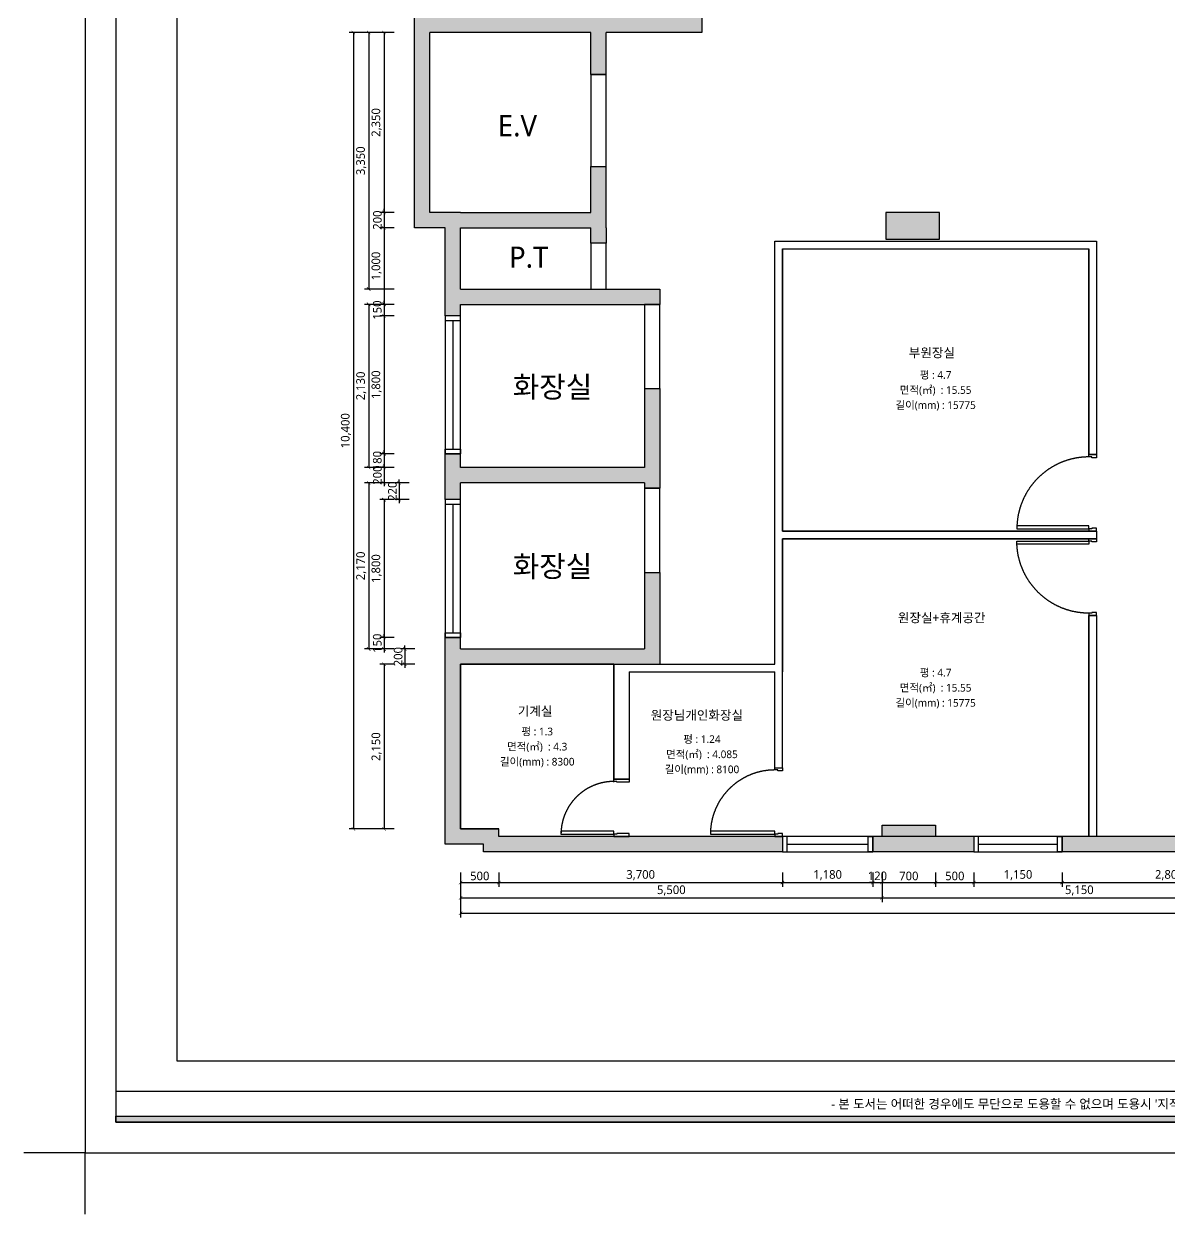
# Model space of a CAD drawing. Header units: metres. Extents: x 11578468 to 47831421, y -58341524 to -14256839.
# Drawn here: x 23747955 to 23762904, y -29115863 to -29100320 of the extents above; entities that cross this region are included whole.
import ezdxf
from ezdxf.enums import TextEntityAlignment as Align

# ---------------------------------------------------------------- set-up
doc = ezdxf.new("R2010")
doc.units = ezdxf.units.M
doc.header["$LTSCALE"] = 50
doc.header["$MEASUREMENT"] = 0
doc.linetypes.add('CEN', pattern=[62, 60, -1, 0, -1])
doc.linetypes.add('CENTER2', pattern=[28.575, 19.05, -3.175, 3.175, -3.175])
doc.layers.get('0').update_dxf_attribs({"linetype": 'CONTINUOUS'})
doc.layers.get('DEFPOINTS').update_dxf_attribs({"linetype": 'CONTINUOUS'})
for name, color, linetype in [('3.기호.계단선', 30, 'CONTINUOUS'), ('CEN', 250, 'CEN'), ('FORM(YOURNAME)-1', 1, 'CONTINUOUS'), ('FORM(YOURNAME)-11', 1, 'CONTINUOUS'), ('TEX', 7, 'CONTINUOUS'), ('wall', 3, 'CONTINUOUS'), ('WIN', 4, 'CONTINUOUS')]:
    doc.layers.add(name, color=color, linetype=linetype)
for name, color, linetype, lineweight in [('DIM', 7, 'CONTINUOUS', 15), ('ha', 8, 'CONTINUOUS', 5), ('wall2', 3, 'CONTINUOUS', 25)]:
    doc.layers.add(name, color=color, linetype=linetype, lineweight=lineweight)
doc.styles.add('JT1', font='malgun.ttf')
doc.styles.add('N 맑은고딕', font='malgun.ttf')
doc.styles.add('NEW 맑은고딕', font='malgun.ttf')
doc.styles.add('YOURNAME', font='malgun.ttf')
doc.styles.add('넥슨고딕', font='malgun.ttf')
doc.dimstyles.new('JJ IN 45', dxfattribs={"dimscale": 45, "dimtxt": 2.5, "dimasz": 1, "dimexe": 1.25, "dimexo": 1.5, "dimtad": 1, "dimdec": 6, "dimlunit": 6, "dimtxsty": 'N 맑은고딕', "dimblk": 'ARCHTICK', "dimcen": 2.5, "dimclrd": 256, "dimclre": 256, "dimclrt": 256, "dimadec": 0, "dimazin": 0, "dimtfac": 1, "dimtdec": 6, "dimtix": 1, "dimtmove": 0, "dimatfit": 3, "dimldrblk": 'ARCHTICK', "dimfxl": 1, "dimarcsym": 0})

# ---------------------------------------------------------------- blocks, each defined once
blk = doc.blocks.new('FORM-ELEVATION')
at = {"layer": 'FORM(YOURNAME)-11'}
h = blk.add_hatch(color=256, dxfattribs=at)
h.dxf.hatch_style = 1
h.paths.add_polyline_path([(-10309, 35708), (71691, 35708), (71691, 35508), (-10309, 35508)])
h.paths.add_polyline_path([(-10309, -21492), (71691, -21492), (71691, -21692), (-10309, -21692)])
at = {"layer": 'DEFPOINTS', "color": 158}
blk.add_line((62481, -20692), (-10309, -20692), dxfattribs=at)
blk.add_lwpolyline([(-10309, -21692), (71691, -21692), (71691, 35708), (-10309, 35708)], close=True, dxfattribs=at)
at = {"layer": 'DEFPOINTS'}
blk.add_lwpolyline([(-8309, 33708), (61071, 33708), (61071, -19692), (-8309, -19692)], close=True, dxfattribs=at)
at = {"layer": 'DEFPOINTS', "color": 1}
blk.add_lwpolyline([(-11309, -24692), (-11309, -22692), (-13309, -22692)], dxfattribs=at)
at = {"layer": 'FORM(YOURNAME)-11', "color": 250}
blk.add_lwpolyline([(-11309, -22692), (72691, -22692), (72691, 36708), (-11309, 36708)], close=True, dxfattribs=at)
at = {"layer": 'FORM(YOURNAME)-11'}
blk.add_lwpolyline([(-10309, -21492), (71691, -21492), (71691, -21692), (-10309, -21692)], close=True, dxfattribs=at)
at = {"layer": 'FORM(YOURNAME)-11', "color": 1, "style": 'YOURNAME'}
blk.add_text("- 본 도서는 어떠한 경우에도 무단으로 도용할 수 없으며 도용시 '지적재산권' 보호에 관한 법률에 의거, 법적 분쟁이 발생합니다.  또한 본 도서에 관한 모든 저작권은 당사에 있습니다. -", height=300, dxfattribs=at).set_placement((28146, -21092), align=Align.MIDDLE_CENTER)
at = {"layer": 'FORM(YOURNAME)-11', "color": 3, "style": 'YOURNAME'}
for tag, height, p in [('1', 451, (71041, -1219)), ('2', 451, (71041, -1863)), ('3', 451, (71041, -3150)), ('4', 451, (71041, -5081)), ('5', 515, (71041, -7398)), ('6', 515, (71041, -9650)), ('7', 515, (71041, -11903)), ('8', 515, (71041, -14155)), ('9', 515, (71041, -16408)), ('10', 515, (66791, -18596)), ('11', 515, (71041, -18660)), ('12', 515, (66791, -20848)), ('13', 515, (71041, -20848))]:
    blk.add_attdef(tag, text='', height=height, dxfattribs=at).set_placement(p, align=Align.MIDDLE_RIGHT)
blk = doc.blocks.new('*U356')
at = {"layer": 'WIN', "linetype": 'Continuous'}
blk.add_line((60, 100), (1120, 100), dxfattribs=at)
for points in [[(0, 0), (1180, 0), (1180, 200), (0, 200)], [(0, 0), (60, 0), (60, 200), (0, 200)], [(1180, 0), (1120, 0), (1120, 200), (1180, 200)]]:
    blk.add_lwpolyline(points, close=True, dxfattribs=at)
blk = doc.blocks.new('*U1959')
at = {"layer": 'WIN', "linetype": 'Continuous'}
blk.add_line((60, 100), (1090, 100), dxfattribs=at)
for points in [[(0, 0), (1150, 0), (1150, 200), (0, 200)], [(0, 0), (60, 0), (60, 200), (0, 200)], [(1150, 0), (1090, 0), (1090, 200), (1150, 200)]]:
    blk.add_lwpolyline(points, close=True, dxfattribs=at)
blk = doc.blocks.new('*U1961')
at = {"layer": 'WIN', "linetype": 'Continuous'}
blk.add_line((60, 100), (1740, 100), dxfattribs=at)
for points in [[(0, 0), (1800, 0), (1800, 200), (0, 200)], [(0, 0), (60, 0), (60, 200), (0, 200)], [(1800, 0), (1740, 0), (1740, 200), (1800, 200)]]:
    blk.add_lwpolyline(points, close=True, dxfattribs=at)
blk = doc.blocks.new('_ArchTick')
at = {"color": 0, "linetype": 'ByBlock', "const_width": 0.15}
blk.add_lwpolyline([(-0.5, -0.5), (0.5, 0.5)], dxfattribs=at)
blk = doc.blocks.new('*D366')
at = {"layer": 'DEFPOINTS', "color": 0, "transparency": 16777216}
for p in [(23725352, -29144857), (23725852, -29144857), (23725852, -29145057)]:
    blk.add_point(p, dxfattribs=at)
at = {"layer": 'DIM', "lineweight": -2, "transparency": 16777216}
for p, q in [((23725352, -29144924), (23725352, -29145113)), ((23725852, -29144924), (23725852, -29145113)), ((23725352, -29145057), (23725852, -29145057))]:
    blk.add_line(p, q, dxfattribs=at)
at = {"layer": 'DIM', "lineweight": -2, "transparency": 16777216, "xscale": 45, "yscale": 45, "zscale": 45, "rotation": 180}
blk.add_blockref('_ArchTick', (23725352, -29145057), dxfattribs=at)
at = {"layer": 'DIM', "lineweight": -2, "transparency": 16777216, "xscale": 45, "yscale": 45, "zscale": 45}
blk.add_blockref('_ArchTick', (23725852, -29145057), dxfattribs=at)
at = {"layer": 'DIM', "transparency": 16777216, "insert": (23725602, -29144971), "char_height": 112.5, "attachment_point": 5, "style": 'N 맑은고딕'}
blk.add_mtext('500', dxfattribs=at)
blk = doc.blocks.new('*D367')
at = {"layer": 'DEFPOINTS', "color": 0, "transparency": 16777216}
for p in [(23725852, -29144857), (23729552, -29144857), (23729552, -29145057)]:
    blk.add_point(p, dxfattribs=at)
at = {"layer": 'DIM', "lineweight": -2, "transparency": 16777216}
for p, q in [((23725852, -29144924), (23725852, -29145113)), ((23729552, -29144924), (23729552, -29145113)), ((23725852, -29145057), (23729552, -29145057))]:
    blk.add_line(p, q, dxfattribs=at)
at = {"layer": 'DIM', "lineweight": -2, "transparency": 16777216, "xscale": 45, "yscale": 45, "zscale": 45, "rotation": 180}
blk.add_blockref('_ArchTick', (23725852, -29145057), dxfattribs=at)
at = {"layer": 'DIM', "lineweight": -2, "transparency": 16777216, "xscale": 45, "yscale": 45, "zscale": 45}
blk.add_blockref('_ArchTick', (23729552, -29145057), dxfattribs=at)
at = {"layer": 'DIM', "transparency": 16777216, "insert": (23727702, -29144961), "char_height": 112.5, "attachment_point": 5, "style": 'N 맑은고딕'}
blk.add_mtext('3,700', dxfattribs=at)
blk = doc.blocks.new('*D368')
at = {"layer": 'DEFPOINTS', "color": 0, "transparency": 16777216}
for p in [(23729552, -29144857), (23730732, -29144857), (23730732, -29145057)]:
    blk.add_point(p, dxfattribs=at)
at = {"layer": 'DIM', "lineweight": -2, "transparency": 16777216}
for p, q in [((23729552, -29144924), (23729552, -29145113)), ((23730732, -29144924), (23730732, -29145113)), ((23729552, -29145057), (23730732, -29145057))]:
    blk.add_line(p, q, dxfattribs=at)
at = {"layer": 'DIM', "lineweight": -2, "transparency": 16777216, "xscale": 45, "yscale": 45, "zscale": 45, "rotation": 180}
blk.add_blockref('_ArchTick', (23729552, -29145057), dxfattribs=at)
at = {"layer": 'DIM', "lineweight": -2, "transparency": 16777216, "xscale": 45, "yscale": 45, "zscale": 45}
blk.add_blockref('_ArchTick', (23730732, -29145057), dxfattribs=at)
at = {"layer": 'DIM', "transparency": 16777216, "insert": (23730142, -29144961), "char_height": 112.5, "attachment_point": 5, "style": 'N 맑은고딕'}
blk.add_mtext('1,180', dxfattribs=at)
blk = doc.blocks.new('*D369')
at = {"layer": 'DEFPOINTS', "color": 0, "transparency": 16777216}
for p in [(23730732, -29144857), (23730852, -29144857), (23730852, -29145057)]:
    blk.add_point(p, dxfattribs=at)
at = {"layer": 'DIM', "lineweight": -2, "transparency": 16777216}
for p, q in [((23730732, -29144924), (23730732, -29145113)), ((23730852, -29144924), (23730852, -29145113)), ((23730732, -29145057), (23730687, -29145057)), ((23730732, -29145057), (23730852, -29145057)), ((23730852, -29145057), (23730897, -29145057))]:
    blk.add_line(p, q, dxfattribs=at)
at = {"layer": 'DIM', "lineweight": -2, "transparency": 16777216, "xscale": 45, "yscale": 45, "zscale": 45}
blk.add_blockref('_ArchTick', (23730732, -29145057), dxfattribs=at)
at = {"layer": 'DIM', "lineweight": -2, "transparency": 16777216, "xscale": 45, "yscale": 45, "zscale": 45, "rotation": 180}
blk.add_blockref('_ArchTick', (23730852, -29145057), dxfattribs=at)
at = {"layer": 'DIM', "transparency": 16777216, "insert": (23730792, -29144970), "char_height": 112.5, "attachment_point": 5, "style": 'N 맑은고딕'}
blk.add_mtext('120', dxfattribs=at)
blk = doc.blocks.new('*D370')
at = {"layer": 'DEFPOINTS', "color": 0, "transparency": 16777216}
for p in [(23730852, -29144857), (23731552, -29144857), (23731552, -29145057)]:
    blk.add_point(p, dxfattribs=at)
at = {"layer": 'DIM', "lineweight": -2, "transparency": 16777216}
for p, q in [((23730852, -29144924), (23730852, -29145113)), ((23731552, -29144924), (23731552, -29145113)), ((23730852, -29145057), (23731552, -29145057))]:
    blk.add_line(p, q, dxfattribs=at)
at = {"layer": 'DIM', "lineweight": -2, "transparency": 16777216, "xscale": 45, "yscale": 45, "zscale": 45, "rotation": 180}
blk.add_blockref('_ArchTick', (23730852, -29145057), dxfattribs=at)
at = {"layer": 'DIM', "lineweight": -2, "transparency": 16777216, "xscale": 45, "yscale": 45, "zscale": 45}
blk.add_blockref('_ArchTick', (23731552, -29145057), dxfattribs=at)
at = {"layer": 'DIM', "transparency": 16777216, "insert": (23731202, -29144971), "char_height": 112.5, "attachment_point": 5, "style": 'N 맑은고딕'}
blk.add_mtext('700', dxfattribs=at)
blk = doc.blocks.new('*D371')
at = {"layer": 'DEFPOINTS', "color": 0, "transparency": 16777216}
for p in [(23731552, -29144857), (23732052, -29144857), (23732052, -29145057)]:
    blk.add_point(p, dxfattribs=at)
at = {"layer": 'DIM', "lineweight": -2, "transparency": 16777216}
for p, q in [((23731552, -29144924), (23731552, -29145113)), ((23732052, -29144924), (23732052, -29145113)), ((23731552, -29145057), (23732052, -29145057))]:
    blk.add_line(p, q, dxfattribs=at)
at = {"layer": 'DIM', "lineweight": -2, "transparency": 16777216, "xscale": 45, "yscale": 45, "zscale": 45, "rotation": 180}
blk.add_blockref('_ArchTick', (23731552, -29145057), dxfattribs=at)
at = {"layer": 'DIM', "lineweight": -2, "transparency": 16777216, "xscale": 45, "yscale": 45, "zscale": 45}
blk.add_blockref('_ArchTick', (23732052, -29145057), dxfattribs=at)
at = {"layer": 'DIM', "transparency": 16777216, "insert": (23731802, -29144971), "char_height": 112.5, "attachment_point": 5, "style": 'N 맑은고딕'}
blk.add_mtext('500', dxfattribs=at)
blk = doc.blocks.new('*D372')
at = {"layer": 'DEFPOINTS', "color": 0, "transparency": 16777216}
for p in [(23732052, -29144857), (23733202, -29144857), (23733202, -29145057)]:
    blk.add_point(p, dxfattribs=at)
at = {"layer": 'DIM', "lineweight": -2, "transparency": 16777216}
for p, q in [((23732052, -29144924), (23732052, -29145113)), ((23733202, -29144924), (23733202, -29145113)), ((23732052, -29145057), (23733202, -29145057))]:
    blk.add_line(p, q, dxfattribs=at)
at = {"layer": 'DIM', "lineweight": -2, "transparency": 16777216, "xscale": 45, "yscale": 45, "zscale": 45, "rotation": 180}
blk.add_blockref('_ArchTick', (23732052, -29145057), dxfattribs=at)
at = {"layer": 'DIM', "lineweight": -2, "transparency": 16777216, "xscale": 45, "yscale": 45, "zscale": 45}
blk.add_blockref('_ArchTick', (23733202, -29145057), dxfattribs=at)
at = {"layer": 'DIM', "transparency": 16777216, "insert": (23732627, -29144961), "char_height": 112.5, "attachment_point": 5, "style": 'N 맑은고딕'}
blk.add_mtext('1,150', dxfattribs=at)
blk = doc.blocks.new('*D373')
at = {"layer": 'DEFPOINTS', "color": 0, "transparency": 16777216}
for p in [(23733202, -29144857), (23736002, -29144857), (23736002, -29145057)]:
    blk.add_point(p, dxfattribs=at)
at = {"layer": 'DIM', "lineweight": -2, "transparency": 16777216}
for p, q in [((23733202, -29144924), (23733202, -29145113)), ((23736002, -29144924), (23736002, -29145113)), ((23733202, -29145057), (23736002, -29145057))]:
    blk.add_line(p, q, dxfattribs=at)
at = {"layer": 'DIM', "lineweight": -2, "transparency": 16777216, "xscale": 45, "yscale": 45, "zscale": 45, "rotation": 180}
blk.add_blockref('_ArchTick', (23733202, -29145057), dxfattribs=at)
at = {"layer": 'DIM', "lineweight": -2, "transparency": 16777216, "xscale": 45, "yscale": 45, "zscale": 45}
blk.add_blockref('_ArchTick', (23736002, -29145057), dxfattribs=at)
at = {"layer": 'DIM', "transparency": 16777216, "insert": (23734602, -29144961), "char_height": 112.5, "attachment_point": 5, "style": 'N 맑은고딕'}
blk.add_mtext('2,800', dxfattribs=at)
blk = doc.blocks.new('*D380')
at = {"layer": 'DEFPOINTS', "color": 0, "transparency": 16777216}
for p in [(23725352, -29144857), (23730852, -29144857), (23730852, -29145257)]:
    blk.add_point(p, dxfattribs=at)
at = {"layer": 'DIM', "lineweight": -2, "transparency": 16777216}
for p, q in [((23725352, -29144924), (23725352, -29145313)), ((23730852, -29144924), (23730852, -29145313)), ((23725352, -29145257), (23730852, -29145257))]:
    blk.add_line(p, q, dxfattribs=at)
at = {"layer": 'DIM', "lineweight": -2, "transparency": 16777216, "xscale": 45, "yscale": 45, "zscale": 45, "rotation": 180}
blk.add_blockref('_ArchTick', (23725352, -29145257), dxfattribs=at)
at = {"layer": 'DIM', "lineweight": -2, "transparency": 16777216, "xscale": 45, "yscale": 45, "zscale": 45}
blk.add_blockref('_ArchTick', (23730852, -29145257), dxfattribs=at)
at = {"layer": 'DIM', "transparency": 16777216, "insert": (23728102, -29145161), "char_height": 112.5, "attachment_point": 5, "style": 'N 맑은고딕'}
blk.add_mtext('5,500', dxfattribs=at)
blk = doc.blocks.new('*D381')
at = {"layer": 'DEFPOINTS', "color": 0, "transparency": 16777216}
for p in [(23730852, -29144857), (23736002, -29144857), (23736002, -29145257)]:
    blk.add_point(p, dxfattribs=at)
at = {"layer": 'DIM', "lineweight": -2, "transparency": 16777216}
for p, q in [((23730852, -29144924), (23730852, -29145313)), ((23736002, -29144924), (23736002, -29145313)), ((23730852, -29145257), (23736002, -29145257))]:
    blk.add_line(p, q, dxfattribs=at)
at = {"layer": 'DIM', "lineweight": -2, "transparency": 16777216, "xscale": 45, "yscale": 45, "zscale": 45, "rotation": 180}
blk.add_blockref('_ArchTick', (23730852, -29145257), dxfattribs=at)
at = {"layer": 'DIM', "lineweight": -2, "transparency": 16777216, "xscale": 45, "yscale": 45, "zscale": 45}
blk.add_blockref('_ArchTick', (23736002, -29145257), dxfattribs=at)
at = {"layer": 'DIM', "transparency": 16777216, "insert": (23733427, -29145161), "char_height": 112.5, "attachment_point": 5, "style": 'N 맑은고딕'}
blk.add_mtext('5,150', dxfattribs=at)
blk = doc.blocks.new('*D384')
at = {"layer": 'DEFPOINTS', "color": 0, "transparency": 16777216}
for p in [(23725352, -29144857), (23745702, -29144857), (23745702, -29145457)]:
    blk.add_point(p, dxfattribs=at)
at = {"layer": 'DIM', "lineweight": -2, "transparency": 16777216}
for p, q in [((23725352, -29144924), (23725352, -29145513)), ((23745702, -29144924), (23745702, -29145513)), ((23725352, -29145457), (23745702, -29145457))]:
    blk.add_line(p, q, dxfattribs=at)
at = {"layer": 'DIM', "lineweight": -2, "transparency": 16777216, "xscale": 45, "yscale": 45, "zscale": 45, "rotation": 180}
blk.add_blockref('_ArchTick', (23725352, -29145457), dxfattribs=at)
at = {"layer": 'DIM', "lineweight": -2, "transparency": 16777216, "xscale": 45, "yscale": 45, "zscale": 45}
blk.add_blockref('_ArchTick', (23745702, -29145457), dxfattribs=at)
at = {"layer": 'DIM', "transparency": 16777216, "insert": (23735527, -29145361), "char_height": 112.5, "attachment_point": 5, "style": 'N 맑은고딕'}
blk.add_mtext('20,350', dxfattribs=at)
blk = doc.blocks.new('*D407')
at = {"layer": 'DEFPOINTS', "color": 0, "transparency": 16777216}
for p in [(23724552, -29133957), (23724352, -29136307), (23724552, -29136307)]:
    blk.add_point(p, dxfattribs=at)
at = {"layer": 'DIM', "lineweight": -2, "transparency": 16777216}
for p, q in [((23724485, -29133957), (23724296, -29133957)), ((23724352, -29133957), (23724352, -29136307)), ((23724485, -29136307), (23724296, -29136307))]:
    blk.add_line(p, q, dxfattribs=at)
at = {"layer": 'DIM', "lineweight": -2, "transparency": 16777216, "xscale": 45, "yscale": 45, "zscale": 45}
for p, rotation in [((23724352, -29133957), 90), ((23724352, -29136307), 270)]:
    blk.add_blockref('_ArchTick', p, dxfattribs=dict(at, rotation=rotation))
at = {"layer": 'DIM', "transparency": 16777216, "insert": (23724256, -29135132), "char_height": 112.5, "attachment_point": 5, "rotation": 90, "style": 'N 맑은고딕'}
blk.add_mtext('2,350', dxfattribs=at)
blk = doc.blocks.new('*D408')
at = {"layer": 'DEFPOINTS', "color": 0, "transparency": 16777216}
for p in [(23724552, -29136307), (23724352, -29136507), (23724552, -29136507)]:
    blk.add_point(p, dxfattribs=at)
at = {"layer": 'DIM', "lineweight": -2, "transparency": 16777216}
for p, q in [((23724485, -29136307), (23724296, -29136307)), ((23724352, -29136307), (23724352, -29136262)), ((23724352, -29136307), (23724352, -29136507)), ((23724485, -29136507), (23724296, -29136507)), ((23724352, -29136507), (23724352, -29136552))]:
    blk.add_line(p, q, dxfattribs=at)
at = {"layer": 'DIM', "lineweight": -2, "transparency": 16777216, "xscale": 45, "yscale": 45, "zscale": 45}
for p, rotation in [((23724352, -29136307), 270), ((23724352, -29136507), 90)]:
    blk.add_blockref('_ArchTick', p, dxfattribs=dict(at, rotation=rotation))
at = {"layer": 'DIM', "transparency": 16777216, "insert": (23724266, -29136407), "char_height": 112.5, "attachment_point": 5, "rotation": 90, "style": 'N 맑은고딕'}
blk.add_mtext('200', dxfattribs=at)
blk = doc.blocks.new('*D409')
at = {"layer": 'DEFPOINTS', "color": 0, "transparency": 16777216}
for p in [(23724552, -29136507), (23724352, -29137507), (23724552, -29137507)]:
    blk.add_point(p, dxfattribs=at)
at = {"layer": 'DIM', "lineweight": -2, "transparency": 16777216}
for p, q in [((23724485, -29136507), (23724296, -29136507)), ((23724352, -29136507), (23724352, -29137507)), ((23724485, -29137507), (23724296, -29137507))]:
    blk.add_line(p, q, dxfattribs=at)
at = {"layer": 'DIM', "lineweight": -2, "transparency": 16777216, "xscale": 45, "yscale": 45, "zscale": 45}
for p, rotation in [((23724352, -29136507), 90), ((23724352, -29137507), 270)]:
    blk.add_blockref('_ArchTick', p, dxfattribs=dict(at, rotation=rotation))
at = {"layer": 'DIM', "transparency": 16777216, "insert": (23724256, -29137007), "char_height": 112.5, "attachment_point": 5, "rotation": 90, "style": 'N 맑은고딕'}
blk.add_mtext('1,000', dxfattribs=at)
blk = doc.blocks.new('*D410')
at = {"layer": 'DEFPOINTS', "color": 0, "transparency": 16777216}
for p in [(23724552, -29137507), (23724352, -29137657), (23724552, -29137657)]:
    blk.add_point(p, dxfattribs=at)
at = {"layer": 'DIM', "lineweight": -2, "transparency": 16777216}
for p, q in [((23724485, -29137507), (23724296, -29137507)), ((23724352, -29137507), (23724352, -29137462)), ((23724352, -29137507), (23724352, -29137657)), ((23724485, -29137657), (23724296, -29137657)), ((23724352, -29137657), (23724352, -29137702))]:
    blk.add_line(p, q, dxfattribs=at)
at = {"layer": 'DIM', "lineweight": -2, "transparency": 16777216, "xscale": 45, "yscale": 45, "zscale": 45}
for p, rotation in [((23724352, -29137507), 270), ((23724352, -29137657), 90)]:
    blk.add_blockref('_ArchTick', p, dxfattribs=dict(at, rotation=rotation))
at = {"layer": 'DIM', "transparency": 16777216, "insert": (23724265, -29137582), "char_height": 112.5, "attachment_point": 5, "rotation": 90, "style": 'N 맑은고딕'}
blk.add_mtext('150', dxfattribs=at)
blk = doc.blocks.new('*D411')
at = {"layer": 'DEFPOINTS', "color": 0, "transparency": 16777216}
for p in [(23724552, -29137657), (23724352, -29139457), (23724552, -29139457)]:
    blk.add_point(p, dxfattribs=at)
at = {"layer": 'DIM', "lineweight": -2, "transparency": 16777216}
for p, q in [((23724485, -29137657), (23724296, -29137657)), ((23724352, -29137657), (23724352, -29139457)), ((23724485, -29139457), (23724296, -29139457))]:
    blk.add_line(p, q, dxfattribs=at)
at = {"layer": 'DIM', "lineweight": -2, "transparency": 16777216, "xscale": 45, "yscale": 45, "zscale": 45}
for p, rotation in [((23724352, -29137657), 90), ((23724352, -29139457), 270)]:
    blk.add_blockref('_ArchTick', p, dxfattribs=dict(at, rotation=rotation))
at = {"layer": 'DIM', "transparency": 16777216, "insert": (23724256, -29138557), "char_height": 112.5, "attachment_point": 5, "rotation": 90, "style": 'N 맑은고딕'}
blk.add_mtext('1,800', dxfattribs=at)
blk = doc.blocks.new('*D412')
at = {"layer": 'DEFPOINTS', "color": 0, "transparency": 16777216}
for p in [(23724552, -29139457), (23724352, -29139637), (23724552, -29139637)]:
    blk.add_point(p, dxfattribs=at)
at = {"layer": 'DIM', "lineweight": -2, "transparency": 16777216}
for p, q in [((23724352, -29139457), (23724352, -29139412)), ((23724485, -29139457), (23724296, -29139457)), ((23724352, -29139457), (23724352, -29139637)), ((23724485, -29139637), (23724296, -29139637)), ((23724352, -29139637), (23724352, -29139682))]:
    blk.add_line(p, q, dxfattribs=at)
at = {"layer": 'DIM', "lineweight": -2, "transparency": 16777216, "xscale": 45, "yscale": 45, "zscale": 45}
for p, rotation in [((23724352, -29139457), 270), ((23724352, -29139637), 90)]:
    blk.add_blockref('_ArchTick', p, dxfattribs=dict(at, rotation=rotation))
at = {"layer": 'DIM', "transparency": 16777216, "insert": (23724265, -29139547), "char_height": 112.5, "attachment_point": 5, "rotation": 90, "style": 'N 맑은고딕'}
blk.add_mtext('180', dxfattribs=at)
blk = doc.blocks.new('*D413')
at = {"layer": 'DEFPOINTS', "color": 0, "transparency": 16777216}
for p in [(23724552, -29139637), (23724352, -29139837), (23724552, -29139837)]:
    blk.add_point(p, dxfattribs=at)
at = {"layer": 'DIM', "lineweight": -2, "transparency": 16777216}
for p, q in [((23724485, -29139637), (23724296, -29139637)), ((23724352, -29139637), (23724352, -29139592)), ((23724352, -29139637), (23724352, -29139837)), ((23724485, -29139837), (23724296, -29139837)), ((23724352, -29139837), (23724352, -29139882))]:
    blk.add_line(p, q, dxfattribs=at)
at = {"layer": 'DIM', "lineweight": -2, "transparency": 16777216, "xscale": 45, "yscale": 45, "zscale": 45}
for p, rotation in [((23724352, -29139637), 270), ((23724352, -29139837), 90)]:
    blk.add_blockref('_ArchTick', p, dxfattribs=dict(at, rotation=rotation))
at = {"layer": 'DIM', "transparency": 16777216, "insert": (23724266, -29139737), "char_height": 112.5, "attachment_point": 5, "rotation": 90, "style": 'N 맑은고딕'}
blk.add_mtext('200', dxfattribs=at)
blk = doc.blocks.new('*D414')
at = {"layer": 'DEFPOINTS', "color": 0, "transparency": 16777216}
for p in [(23724748, -29139837), (23724548, -29140057), (23724748, -29140057)]:
    blk.add_point(p, dxfattribs=at)
at = {"layer": 'DIM', "lineweight": -2, "transparency": 16777216}
for p, q in [((23724680, -29139837), (23724492, -29139837)), ((23724548, -29139837), (23724548, -29139792)), ((23724548, -29139837), (23724548, -29140057)), ((23724680, -29140057), (23724492, -29140057)), ((23724548, -29140057), (23724548, -29140102))]:
    blk.add_line(p, q, dxfattribs=at)
at = {"layer": 'DIM', "lineweight": -2, "transparency": 16777216, "xscale": 45, "yscale": 45, "zscale": 45}
for p, rotation in [((23724548, -29139837), 270), ((23724548, -29140057), 90)]:
    blk.add_blockref('_ArchTick', p, dxfattribs=dict(at, rotation=rotation))
at = {"layer": 'DIM', "transparency": 16777216, "insert": (23724462, -29139947), "char_height": 112.5, "attachment_point": 5, "rotation": 90, "style": 'N 맑은고딕'}
blk.add_mtext('220', dxfattribs=at)
blk = doc.blocks.new('*D415')
at = {"layer": 'DEFPOINTS', "color": 0, "transparency": 16777216}
for p in [(23724552, -29140057), (23724352, -29141857), (23724552, -29141857)]:
    blk.add_point(p, dxfattribs=at)
at = {"layer": 'DIM', "lineweight": -2, "transparency": 16777216}
for p, q in [((23724485, -29140057), (23724296, -29140057)), ((23724352, -29140057), (23724352, -29141857)), ((23724485, -29141857), (23724296, -29141857))]:
    blk.add_line(p, q, dxfattribs=at)
at = {"layer": 'DIM', "lineweight": -2, "transparency": 16777216, "xscale": 45, "yscale": 45, "zscale": 45}
for p, rotation in [((23724352, -29140057), 90), ((23724352, -29141857), 270)]:
    blk.add_blockref('_ArchTick', p, dxfattribs=dict(at, rotation=rotation))
at = {"layer": 'DIM', "transparency": 16777216, "insert": (23724256, -29140957), "char_height": 112.5, "attachment_point": 5, "rotation": 90, "style": 'N 맑은고딕'}
blk.add_mtext('1,800', dxfattribs=at)
blk = doc.blocks.new('*D416')
at = {"layer": 'DEFPOINTS', "color": 0, "transparency": 16777216}
for p in [(23724552, -29141857), (23724352, -29142007), (23724552, -29142007)]:
    blk.add_point(p, dxfattribs=at)
at = {"layer": 'DIM', "lineweight": -2, "transparency": 16777216}
for p, q in [((23724485, -29141857), (23724296, -29141857)), ((23724352, -29141857), (23724352, -29141812)), ((23724352, -29141857), (23724352, -29142007)), ((23724485, -29142007), (23724296, -29142007)), ((23724352, -29142007), (23724352, -29142052))]:
    blk.add_line(p, q, dxfattribs=at)
at = {"layer": 'DIM', "lineweight": -2, "transparency": 16777216, "xscale": 45, "yscale": 45, "zscale": 45}
for p, rotation in [((23724352, -29141857), 270), ((23724352, -29142007), 90)]:
    blk.add_blockref('_ArchTick', p, dxfattribs=dict(at, rotation=rotation))
at = {"layer": 'DIM', "transparency": 16777216, "insert": (23724265, -29141932), "char_height": 112.5, "attachment_point": 5, "rotation": 90, "style": 'N 맑은고딕'}
blk.add_mtext('150', dxfattribs=at)
blk = doc.blocks.new('*D417')
at = {"layer": 'DEFPOINTS', "color": 0, "transparency": 16777216}
for p in [(23724823, -29142007), (23724623, -29142207), (23724823, -29142207)]:
    blk.add_point(p, dxfattribs=at)
at = {"layer": 'DIM', "lineweight": -2, "transparency": 16777216}
for p, q in [((23724755, -29142007), (23724567, -29142007)), ((23724623, -29142007), (23724623, -29141962)), ((23724623, -29142007), (23724623, -29142207)), ((23724755, -29142207), (23724567, -29142207)), ((23724623, -29142207), (23724623, -29142252))]:
    blk.add_line(p, q, dxfattribs=at)
at = {"layer": 'DIM', "lineweight": -2, "transparency": 16777216, "xscale": 45, "yscale": 45, "zscale": 45}
for p, rotation in [((23724623, -29142007), 270), ((23724623, -29142207), 90)]:
    blk.add_blockref('_ArchTick', p, dxfattribs=dict(at, rotation=rotation))
at = {"layer": 'DIM', "transparency": 16777216, "insert": (23724537, -29142107), "char_height": 112.5, "attachment_point": 5, "rotation": 90, "style": 'N 맑은고딕'}
blk.add_mtext('200', dxfattribs=at)
blk = doc.blocks.new('*D418')
at = {"layer": 'DEFPOINTS', "color": 0, "transparency": 16777216}
for p in [(23724552, -29142207), (23724352, -29144357), (23724552, -29144357)]:
    blk.add_point(p, dxfattribs=at)
at = {"layer": 'DIM', "lineweight": -2, "transparency": 16777216}
for p, q in [((23724485, -29142207), (23724296, -29142207)), ((23724352, -29142207), (23724352, -29144357)), ((23724485, -29144357), (23724296, -29144357))]:
    blk.add_line(p, q, dxfattribs=at)
at = {"layer": 'DIM', "lineweight": -2, "transparency": 16777216, "xscale": 45, "yscale": 45, "zscale": 45}
for p, rotation in [((23724352, -29142207), 90), ((23724352, -29144357), 270)]:
    blk.add_blockref('_ArchTick', p, dxfattribs=dict(at, rotation=rotation))
at = {"layer": 'DIM', "transparency": 16777216, "insert": (23724256, -29143282), "char_height": 112.5, "attachment_point": 5, "rotation": 90, "style": 'N 맑은고딕'}
blk.add_mtext('2,150', dxfattribs=at)
blk = doc.blocks.new('*D419')
at = {"layer": 'DEFPOINTS', "color": 0, "transparency": 16777216}
for p in [(23724552, -29133957), (23724152, -29137307), (23724552, -29137307)]:
    blk.add_point(p, dxfattribs=at)
at = {"layer": 'DIM', "lineweight": -2, "transparency": 16777216}
for p, q in [((23724485, -29133957), (23724096, -29133957)), ((23724152, -29133957), (23724152, -29137307)), ((23724485, -29137307), (23724096, -29137307))]:
    blk.add_line(p, q, dxfattribs=at)
at = {"layer": 'DIM', "lineweight": -2, "transparency": 16777216, "xscale": 45, "yscale": 45, "zscale": 45}
for p, rotation in [((23724152, -29133957), 90), ((23724152, -29137307), 270)]:
    blk.add_blockref('_ArchTick', p, dxfattribs=dict(at, rotation=rotation))
at = {"layer": 'DIM', "transparency": 16777216, "insert": (23724056, -29135632), "char_height": 112.5, "attachment_point": 5, "rotation": 90, "style": 'N 맑은고딕'}
blk.add_mtext('3,350', dxfattribs=at)
blk = doc.blocks.new('*D420')
at = {"layer": 'DEFPOINTS', "color": 0, "transparency": 16777216}
for p in [(23724552, -29137507), (23724152, -29139637), (23724552, -29139637)]:
    blk.add_point(p, dxfattribs=at)
at = {"layer": 'DIM', "lineweight": -2, "transparency": 16777216}
for p, q in [((23724485, -29137507), (23724096, -29137507)), ((23724152, -29137507), (23724152, -29139637)), ((23724485, -29139637), (23724096, -29139637))]:
    blk.add_line(p, q, dxfattribs=at)
at = {"layer": 'DIM', "lineweight": -2, "transparency": 16777216, "xscale": 45, "yscale": 45, "zscale": 45}
for p, rotation in [((23724152, -29137507), 90), ((23724152, -29139637), 270)]:
    blk.add_blockref('_ArchTick', p, dxfattribs=dict(at, rotation=rotation))
at = {"layer": 'DIM', "transparency": 16777216, "insert": (23724056, -29138572), "char_height": 112.5, "attachment_point": 5, "rotation": 90, "style": 'N 맑은고딕'}
blk.add_mtext('2,130', dxfattribs=at)
blk = doc.blocks.new('*D421')
at = {"layer": 'DEFPOINTS', "color": 0, "transparency": 16777216}
for p in [(23724548, -29139837), (23724152, -29142007), (23724552, -29142007)]:
    blk.add_point(p, dxfattribs=at)
at = {"layer": 'DIM', "lineweight": -2, "transparency": 16777216}
for p, q in [((23724480, -29139837), (23724096, -29139837)), ((23724152, -29139837), (23724152, -29142007)), ((23724485, -29142007), (23724096, -29142007))]:
    blk.add_line(p, q, dxfattribs=at)
at = {"layer": 'DIM', "lineweight": -2, "transparency": 16777216, "xscale": 45, "yscale": 45, "zscale": 45}
for p, rotation in [((23724152, -29139837), 90), ((23724152, -29142007), 270)]:
    blk.add_blockref('_ArchTick', p, dxfattribs=dict(at, rotation=rotation))
at = {"layer": 'DIM', "transparency": 16777216, "insert": (23724056, -29140922), "char_height": 112.5, "attachment_point": 5, "rotation": 90, "style": 'N 맑은고딕'}
blk.add_mtext('2,170', dxfattribs=at)
blk = doc.blocks.new('*D422')
at = {"layer": 'DEFPOINTS', "color": 0, "transparency": 16777216}
for p in [(23724534, -29133957), (23723952, -29144357), (23724552, -29144357)]:
    blk.add_point(p, dxfattribs=at)
at = {"layer": 'DIM', "lineweight": -2, "transparency": 16777216}
for p, q in [((23724466, -29133957), (23723896, -29133957)), ((23723952, -29133957), (23723952, -29144357)), ((23724485, -29144357), (23723896, -29144357))]:
    blk.add_line(p, q, dxfattribs=at)
at = {"layer": 'DIM', "lineweight": -2, "transparency": 16777216, "xscale": 45, "yscale": 45, "zscale": 45}
for p, rotation in [((23723952, -29133957), 90), ((23723952, -29144357), 270)]:
    blk.add_blockref('_ArchTick', p, dxfattribs=dict(at, rotation=rotation))
at = {"layer": 'DIM', "transparency": 16777216, "insert": (23723856, -29139157), "char_height": 112.5, "attachment_point": 5, "rotation": 90, "style": 'N 맑은고딕'}
blk.add_mtext('10,400', dxfattribs=at)
blk = doc.blocks.new('*U611')
at = {"layer": 'WIN', "linetype": 'Continuous', "transparency": 33554687}
for points in [[(30, 890), (30, 200), (70, 200), (70, 890)], [(0, 200), (0, 0), (40, 0), (40, 160), (30, 160), (30, 200)], [(750, 200), (750, 0), (710, 0), (710, 160), (720, 160), (720, 200)]]:
    blk.add_lwpolyline(points, close=True, dxfattribs=at)
at = {"layer": 'WIN', "linetype": 'CENTER2', "ltscale": 20, "transparency": 33554687}
blk.add_arc((30, 200), 690, 0, 90, dxfattribs=at)
blk = doc.blocks.new('*U778')
at = {"layer": 'WIN', "linetype": 'Continuous', "transparency": 33554687}
for points in [[(30, 1140), (30, 200), (70, 200), (70, 1140)], [(0, 200), (0, 100), (40, 100), (40, 160), (30, 160), (30, 200)], [(1000, 200), (1000, 100), (960, 100), (960, 160), (970, 160), (970, 200)]]:
    blk.add_lwpolyline(points, close=True, dxfattribs=at)
at = {"layer": 'WIN', "linetype": 'CENTER2', "ltscale": 20, "transparency": 33554687}
blk.add_arc((30, 200), 940, 0, 90, dxfattribs=at)
blk = doc.blocks.new('*U779')
at = {"layer": 'WIN', "linetype": 'Continuous', "transparency": 33554687}
for points in [[(30, 1040), (30, 200), (70, 200), (70, 1040)], [(0, 200), (0, 100), (40, 100), (40, 160), (30, 160), (30, 200)], [(900, 200), (900, 100), (860, 100), (860, 160), (870, 160), (870, 200)]]:
    blk.add_lwpolyline(points, close=True, dxfattribs=at)
at = {"layer": 'WIN', "linetype": 'CENTER2', "ltscale": 20, "transparency": 33554687}
blk.add_arc((30, 200), 840, 0, 90, dxfattribs=at)
blk = doc.blocks.new('sdagdgds')
at = {"layer": 'ha', "transparency": 33554687}
h = blk.add_hatch(color=256, dxfattribs=at)
h.dxf.hatch_style = 1
h.paths.add_polyline_path([(23725502, -29128457), (23728302, -29128457), (23728302, -29132607), (23728502, -29132607), (23728502, -29128257), (23728302, -29128257), (23725302, -29128257), (23725302, -29132557), (23725502, -29132557)])
h.paths.add_polyline_path([(23728502, -29133657), (23728302, -29133657), (23728302, -29133757), (23725502, -29133757), (23725502, -29133657), (23725302, -29133657), (23725302, -29133757), (23724848.0976572, -29133757), (23724752, -29133757), (23724752, -29136507), (23725152, -29136507), (23725152, -29137657), (23725352, -29137657), (23725352, -29137507), (23727752, -29137507), (23727952, -29137507), (23727952, -29137307), (23725352, -29137307), (23725352, -29136507), (23727052, -29136507), (23727052, -29136707), (23727252, -29136707), (23727252, -29136507), (23727252, -29135757), (23727252, -29135707), (23727052, -29135707), (23727052, -29135757), (23727052, -29136307), (23725352, -29136307), (23724952, -29136307), (23724952, -29133957), (23727052, -29133957), (23727052, -29134507), (23727252, -29134507), (23727252, -29133957), (23728502, -29133957)])
h.paths.add_polyline_path([(23727952, -29138607), (23727752, -29138607), (23727752, -29139637), (23725352, -29139637), (23725352, -29139457), (23725152, -29139457), (23725152, -29140057), (23725352, -29140057), (23725352, -29139837), (23727752, -29139837), (23727752, -29139907), (23727952, -29139907), (23727952, -29139837)])
h.paths.add_polyline_path([(23727952, -29141007), (23727752, -29141007), (23727752, -29142007), (23725352, -29142007), (23725352, -29141857), (23725152, -29141857), (23725152, -29144557), (23725652, -29144557), (23725652, -29144657), (23729552, -29144657), (23729552, -29144457), (23725852, -29144457), (23725852, -29144357), (23725352, -29144357), (23725352, -29142207), (23727952, -29142207)])
h.paths.add_polyline_path([(23731552, -29144307), (23730852, -29144307), (23730852, -29144457), (23730732, -29144457), (23730732, -29144657), (23732052, -29144657), (23732052, -29144457), (23731552, -29144457)])
h.paths.add_polyline_path([(23739502, -29144457), (23736702, -29144457), (23736702, -29144307), (23736002, -29144307), (23736002, -29144457), (23733202, -29144457), (23733202, -29144657), (23739502, -29144657)])
h.paths.add_polyline_path([(23745902, -29143307), (23745702, -29143307), (23745702, -29144457), (23744702, -29144457), (23744702, -29144307), (23744002, -29144307), (23744002, -29144457), (23743102, -29144457), (23743102, -29144657), (23745902, -29144657)])
h.paths.add_polyline_path([(23745902, -29133157), (23745702, -29133157), (23745702, -29139657), (23745902, -29139657)])
h.paths.add_polyline_path([(23745902, -29140857), (23745702, -29140857), (23745702, -29142157), (23745902, -29142157)])
h.paths.add_polyline_path([(23744602, -29136307), (23743902, -29136307), (23743902, -29136657), (23744602, -29136657)])
h.paths.add_polyline_path([(23736702, -29136307), (23736002, -29136307), (23736002, -29136657), (23736702, -29136657)])
h.paths.add_polyline_path([(23731602, -29136307), (23730902, -29136307), (23730902, -29136657), (23731602, -29136657)])
h.paths.add_polyline_path([(23745902, -29130707), (23745702, -29130707), (23745702, -29131957), (23745902, -29131957)])
h.paths.add_polyline_path([(23745902, -29128257), (23743802, -29128257), (23743802, -29128457), (23743802, -29128707), (23744502, -29128707), (23744502, -29128457), (23745702, -29128457), (23745702, -29129607), (23745902, -29129607)])
h.paths.add_polyline_path([(23731602, -29128457), (23731602, -29128257), (23730902, -29128257), (23730902, -29130107), (23731102, -29130107), (23731102, -29128707), (23731602, -29128707)])
h.paths.add_polyline_path([(23736702, -29128257), (23736002, -29128257), (23736002, -29128457), (23736002, -29128707), (23736702, -29128707), (23736702, -29128457)])
at = {"layer": 'CEN'}
for points in [[(23727052, -29135707), (23727252, -29135707), (23727252, -29134507), (23727052, -29134507)], [(23727052, -29137307), (23727252, -29137307), (23727252, -29136707), (23727052, -29136707)], [(23727752, -29138607), (23727952, -29138607), (23727952, -29137507), (23727752, -29137507)], [(23727752, -29141007), (23727952, -29141007), (23727952, -29139907), (23727752, -29139907)]]:
    blk.add_lwpolyline(points, close=True, dxfattribs=at)
at = {"layer": 'wall'}
for p, q in [((23728502, -29133657), (23728502, -29133957)), ((23724752, -29136507), (23724752, -29133757)), ((23727052, -29133957), (23724952, -29133957)), ((23724952, -29136307), (23724952, -29133957)), ((23727052, -29134507), (23727052, -29133957)), ((23728502, -29133957), (23727252, -29133957)), ((23727252, -29134507), (23727252, -29133957)), ((23727052, -29134507), (23727252, -29134507)), ((23727052, -29135757), (23727052, -29135707)), ((23727052, -29135707), (23727252, -29135707)), ((23727052, -29136307), (23727052, -29135757)), ((23727252, -29135757), (23727252, -29135707)), ((23727252, -29136507), (23727252, -29135757)), ((23725352, -29136307), (23724952, -29136307)), ((23725352, -29136307), (23727052, -29136307)), ((23731602, -29136307), (23730902, -29136307)), ((23730902, -29136307), (23730902, -29136657)), ((23731602, -29136657), (23731602, -29136307)), ((23725152, -29136507), (23724752, -29136507)), ((23725152, -29137657), (23725152, -29136507)), ((23725352, -29137307), (23725352, -29136507)), ((23725352, -29136507), (23727052, -29136507)), ((23727052, -29136707), (23727052, -29136507)), ((23727252, -29136507), (23727252, -29136707)), ((23727252, -29136707), (23727052, -29136707)), ((23730902, -29136657), (23731602, -29136657)), ((23725352, -29137307), (23727952, -29137307)), ((23727952, -29137307), (23727952, -29137507)), ((23725352, -29137657), (23725352, -29137507)), ((23725352, -29137507), (23727752, -29137507)), ((23727752, -29137507), (23727952, -29137507)), ((23727752, -29137507), (23727952, -29137507)), ((23725352, -29137657), (23725152, -29137657)), ((23727752, -29138607), (23727752, -29139637)), ((23727752, -29138607), (23727952, -29138607)), ((23727952, -29138607), (23727952, -29139837)), ((23725152, -29140057), (23725152, -29139457)), ((23725352, -29139457), (23725152, -29139457)), ((23725352, -29139637), (23725352, -29139457)), ((23727752, -29139637), (23725352, -29139637)), ((23725352, -29140057), (23725352, -29139837)), ((23727752, -29139837), (23725352, -29139837)), ((23727752, -29139837), (23727752, -29139907)), ((23727952, -29139837), (23727952, -29139907)), ((23727752, -29139907), (23727952, -29139907)), ((23725352, -29140057), (23725152, -29140057)), ((23727752, -29141007), (23727752, -29142007)), ((23727752, -29141007), (23727952, -29141007)), ((23727952, -29141007), (23727952, -29142207)), ((23725152, -29144557), (23725152, -29141857)), ((23725352, -29141857), (23725152, -29141857)), ((23725352, -29142007), (23725352, -29141857)), ((23725352, -29142007), (23727752, -29142007)), ((23725352, -29144357), (23725352, -29142207)), ((23725352, -29142207), (23727952, -29142207)), ((23725852, -29144357), (23725352, -29144357)), ((23725852, -29144457), (23725852, -29144357)), ((23730852, -29144457), (23730852, -29144307)), ((23730852, -29144307), (23731552, -29144307)), ((23731552, -29144307), (23731552, -29144457)), ((23725652, -29144557), (23725152, -29144557)), ((23725652, -29144657), (23725652, -29144557)), ((23729552, -29144457), (23725852, -29144457)), ((23729552, -29144457), (23729552, -29144657)), ((23730852, -29144457), (23730732, -29144457)), ((23730732, -29144457), (23730732, -29144657)), ((23732052, -29144457), (23731552, -29144457)), ((23732052, -29144457), (23732052, -29144657)), ((23736002, -29144457), (23733202, -29144457)), ((23733202, -29144457), (23733202, -29144657)), ((23729552, -29144657), (23725652, -29144657)), ((23732052, -29144657), (23730732, -29144657)), ((23739502, -29144657), (23733202, -29144657))]:
    blk.add_line(p, q, dxfattribs=at)
at = {"layer": 'WIN', "linetype": 'Continuous', "rotation": 270}
for p in [(23725152, -29137657), (23725152, -29140057)]:
    blk.add_blockref('*U1961', p, dxfattribs=at)
at = {"layer": 'WIN', "linetype": 'Continuous'}
for name, p in [('*U356', (23729552, -29144657)), ('*U1959', (23732052, -29144657))]:
    blk.add_blockref(name, p, dxfattribs=at)
at = {"layer": 'wall2', "char_height": 275.88175264, "attachment_point": 1, "style": 'NEW 맑은고딕'}
for s, insert in [('E.V', (23725837.5421157, -29135036.5379508)), ('P.T', (23725983.7020641, -29136752.057361)), ('화장실', (23726031.7854218, -29138448.4827187)), ('화장실', (23726031.7854218, -29140790.817278))]:
    blk.add_mtext_dynamic_manual_height_columns(s, width=3673.452008802, gutter_width=1379.4087632, heights=[0], dxfattribs=dict(at, insert=insert))
at = {"layer": 'DIM'}
for base, p1, p2, picture, middle in [((23723952.0000000298, -29144357.0000000112), (23724533.8698122613, -29133957), (23724552, -29144357), '*D422', (23723856.0081521906, -29139157.0000000112)), ((23724152.0000000298, -29137307.0000000112), (23724552, -29133957), (23724552, -29137307), '*D419', (23724056.3138587102, -29135632.0000000112)), ((23724352.0000000298, -29136307.0000000112), (23724552, -29133957), (23724552, -29136307), '*D407', (23724256.3138587102, -29135132.0000000112)), ((23724352, -29136507), (23724552, -29136307), (23724552, -29136507), '*D408', (23724265.7525476, -29136407)), ((23724352.0000000298, -29137507.0000000112), (23724552, -29136507), (23724552, -29137507), '*D409', (23724256.0081521906, -29137007.0000000112)), ((23724152.0000000298, -29139637.0000000112), (23724552, -29137507), (23724552, -29139637), '*D420', (23724056.0081521906, -29138572.0000000112)), ((23724352, -29137657), (23724552, -29137507), (23724552, -29137657), '*D410', (23724265.446841, -29137582)), ((23724352.0000000298, -29139457.0000000112), (23724552, -29137657), (23724552, -29139457), '*D411', (23724256.0081521906, -29138557.0000000112)), ((23724352, -29139637), (23724552, -29139457), (23724552, -29139637), '*D412', (23724265.446841, -29139547)), ((23724352, -29139837), (23724552, -29139637), (23724552, -29139837), '*D413', (23724265.7525476, -29139737)), ((23724152.0000000298, -29142007.0000000112), (23724547.8764773309, -29139837), (23724552, -29142007), '*D421', (23724056.0081521906, -29140922.0000000112)), ((23724547.8764774, -29140057), (23724747.8764773, -29139837), (23724747.8764773, -29140057), '*D414', (23724461.6290249, -29139947)), ((23724352.0000000298, -29141857.0000000112), (23724552, -29140057), (23724552, -29141857), '*D415', (23724256.0081522018, -29140957.0000000112)), ((23724352, -29142007), (23724552, -29141857), (23724552, -29142007), '*D416', (23724265.446841, -29141932)), ((23724622.8181379, -29142207), (23724822.8181378, -29142007), (23724822.8181378, -29142207), '*D417', (23724536.5706854, -29142107)), ((23724352.0000000298, -29144357.0000000112), (23724552, -29142207), (23724552, -29144357), '*D418', (23724256.0081522018, -29143282.0000000112))]:
    dim = blk.add_linear_dim(base=base, p1=p1, p2=p2, angle=90, dimstyle='JJ IN 45', dxfattribs=at)
    dim.commit()
    dim.dimension.update_dxf_attribs({"geometry": picture, "text_midpoint": middle})
for base, p1, p2, picture, middle in [((23725852, -29145057), (23725352, -29144857), (23725852, -29144857), '*D366', (23725602, -29144970.7525476)), ((23730852, -29145257), (23725352, -29144857), (23730852, -29144857), '*D380', (23728102, -29145161.3138586991)), ((23745702, -29145457), (23725352, -29144857), (23745702, -29144857), '*D384', (23735527, -29145361.3138586991)), ((23729552, -29145057), (23725852, -29144857), (23729552, -29144857), '*D367', (23727702, -29144961.3138586991)), ((23730732, -29145057), (23729552, -29144857), (23730732, -29144857), '*D368', (23730142, -29144961.0081521794)), ((23730852, -29145057), (23730732, -29144857), (23730852, -29144857), '*D369', (23730792, -29144970.446841)), ((23731552, -29145057), (23730852, -29144857), (23731552, -29144857), '*D370', (23731202, -29144970.7525475509)), ((23736002, -29145257), (23730852, -29144857), (23736002, -29144857), '*D381', (23733427, -29145161.0081521794)), ((23732052, -29145057), (23731552, -29144857), (23732052, -29144857), '*D371', (23731802, -29144970.7525476)), ((23733202, -29145057), (23732052, -29144857), (23733202, -29144857), '*D372', (23732627, -29144961.0081521794)), ((23736002, -29145057), (23733202, -29144857), (23736002, -29144857), '*D373', (23734602, -29144961.3138586991))]:
    dim = blk.add_linear_dim(base=base, p1=p1, p2=p2, dimstyle='JJ IN 45', dxfattribs=at)
    dim.commit()
    dim.dimension.update_dxf_attribs({"geometry": picture, "text_midpoint": middle})

msp = doc.modelspace()

# ---------------------------------------------------------------- linework, layer by layer
at = {"layer": 'wall', "ltscale": 10}
for p, q in [((23757756.2, -29103157.7), (23757856.2, -29103157.7)), ((23757756.2, -29103157.7), (23757856.2, -29103157.7)), ((23757756.2, -29103157.7), (23757856.2, -29103157.7)), ((23757756.2, -29108682.7), (23757756.2, -29103157.7)), ((23757856.2, -29103157.7), (23761956.2, -29103157.7)), ((23757856.2, -29103157.7), (23761956.2, -29103157.7)), ((23757856.2, -29103157.7), (23761956.2, -29103157.7)), ((23761856.2, -29103157.7), (23761956.2, -29103157.7)), ((23761956.2, -29103157.7), (23761956.2, -29105945.2)), ((23757856.2, -29103257.7), (23757856.2, -29106945.2)), ((23757856.2, -29106945.2), (23757856.2, -29103257.7)), ((23757856.2, -29106945.2), (23757856.2, -29103257.7)), ((23757856.2, -29106945.2), (23757856.2, -29103257.7)), ((23757856.2, -29103257.7), (23761856.2, -29103257.7)), ((23761856.2, -29105945.2), (23761856.2, -29103257.7)), ((23761856.2, -29103257.7), (23761856.2, -29105945.2)), ((23761856.2, -29103257.7), (23761856.2, -29105945.2)), ((23761856.2, -29105945.2), (23761956.2, -29105945.2)), ((23761856.2, -29105945.2), (23761956.2, -29105945.2)), ((23761956.2, -29105945.2), (23761856.2, -29105945.2)), ((23757856.2, -29106945.2), (23761956.2, -29106945.2)), ((23757856.2, -29106945.2), (23761956.2, -29106945.2)), ((23761956.2, -29106945.2), (23757856.2, -29106945.2)), ((23761956.2, -29106945.2), (23761956.2, -29107045.2)), ((23757856.2, -29107045.2), (23757856.2, -29108782.7)), ((23757856.2, -29108782.7), (23757856.2, -29107045.2)), ((23757856.2, -29107045.2), (23761956.2, -29107045.2)), ((23757856.2, -29108782.7), (23757856.2, -29107045.2)), ((23757856.2, -29107045.2), (23761956.2, -29107045.2)), ((23761956.2, -29107045.2), (23757856.2, -29107045.2)), ((23757856.2, -29110032.7), (23757856.2, -29107045.2)), ((23761856.2, -29110932.7), (23761856.2, -29108045.2)), ((23761856.2, -29108045.2), (23761856.2, -29110932.7)), ((23761856.2, -29108045.2), (23761856.2, -29110932.7)), ((23761956.2, -29108045.2), (23761856.2, -29108045.2)), ((23761856.2, -29108045.2), (23761956.2, -29108045.2)), ((23761856.2, -29108045.2), (23761956.2, -29108045.2)), ((23761956.2, -29108045.2), (23761956.2, -29110932.7)), ((23753656.2, -29108682.7), (23753656.2, -29110832.7)), ((23755656.2, -29108682.7), (23755656.2, -29110182.7)), ((23755856.2, -29108782.7), (23757756.2, -29108782.7)), ((23755856.2, -29108782.7), (23755856.2, -29110182.7)), ((23756256.2, -29108682.7), (23757756.2, -29108682.7)), ((23757756.2, -29110032.7), (23757756.2, -29108782.7)), ((23757756.2, -29110032.7), (23757856.2, -29110032.7)), ((23755856.2, -29110182.7), (23755656.2, -29110182.7)), ((23757756.2, -29110932.7), (23757856.2, -29110932.7)), ((23761856.2, -29110932.7), (23757856.2, -29110932.7)), ((23761856.2, -29110932.7), (23757856.2, -29110932.7)), ((23766006.2, -29110932.7), (23761856.2, -29110932.7))]:
    msp.add_line(p, q, dxfattribs=at)
msp.add_lwpolyline([(23755656.2, -29110222.7), (23755656.2, -29108682.7), (23753656.2, -29108682.7), (23753656.2, -29110832.7), (23754156.2, -29110832.7)], dxfattribs=at)

# ---------------------------------------------------------------- block references
at = {"layer": '3.기호.계단선'}
msp.add_blockref('sdagdgds', (28304.2, 33524.3), dxfattribs=at)
at = {"layer": 'FORM(YOURNAME)-1', "xscale": 0.4, "yscale": 0.4, "zscale": 0.4}
msp.add_blockref('FORM-ELEVATION', (23753278.6, -29105986), dxfattribs=at)
at = {"layer": 'WIN', "linetype": 'Continuous', "rotation": 90.00000000000001}
for name, p in [('*U778', (23762056.2, -29106945.2)), ('*U779', (23757956.2, -29110932.7)), ('*U611', (23755856.2, -29110932.7))]:
    msp.add_blockref(name, p, dxfattribs=at)
at = {"layer": 'WIN', "linetype": 'Continuous', "xscale": -1, "rotation": 90}
msp.add_blockref('*U778', (23762056.2, -29107045.2), dxfattribs=at)

# ---------------------------------------------------------------- texts
at = {"layer": 'TEX', "style": 'JT1'}
for s, p in [('부원장실', (23759506, -29104674.7)), ('원장실+휴계공간', (23759363.2, -29108134.5)), ('기계실', (23754403.1, -29109353.7)), ('원장님개인화장실', (23756137.5, -29109406.9))]:
    msp.add_text(s, height=120, dxfattribs=at).set_placement(p)
at = {"layer": 'wall', "color": 7, "ltscale": 10, "style": '넥슨고딕'}
for s, p in [('평 : 4.7', (23759856.2, -29104901.4)), ('평 : 4.7', (23759856.2, -29108788.9)), ('평 : 1.3', (23754656.2, -29109557.7)), ('평 : 1.24', (23756806.2, -29109657.7))]:
    msp.add_text(s, height=100, dxfattribs=at).set_placement(p, align=Align.MIDDLE)
at = {"layer": 'wall', "ltscale": 10, "style": '넥슨고딕'}
for s, p in [('면적(㎡)  : 15.55', (23759856.2, -29105101.4)), ('길이(mm) : 15775', (23759856.2, -29105301.4)), ('면적(㎡)  : 15.55', (23759856.2, -29108988.9)), ('길이(mm) : 15775', (23759856.2, -29109188.9)), ('면적(㎡)  : 4.3', (23754656.2, -29109757.7)), ('길이(mm) : 8300', (23754656.2, -29109957.7)), ('면적(㎡)  : 4.085', (23756806.2, -29109857.7)), ('길이(mm) : 8100', (23756806.2, -29110057.7))]:
    msp.add_text(s, height=100, dxfattribs=at).set_placement(p, align=Align.MIDDLE)

doc.saveas('drawing.dxf')
